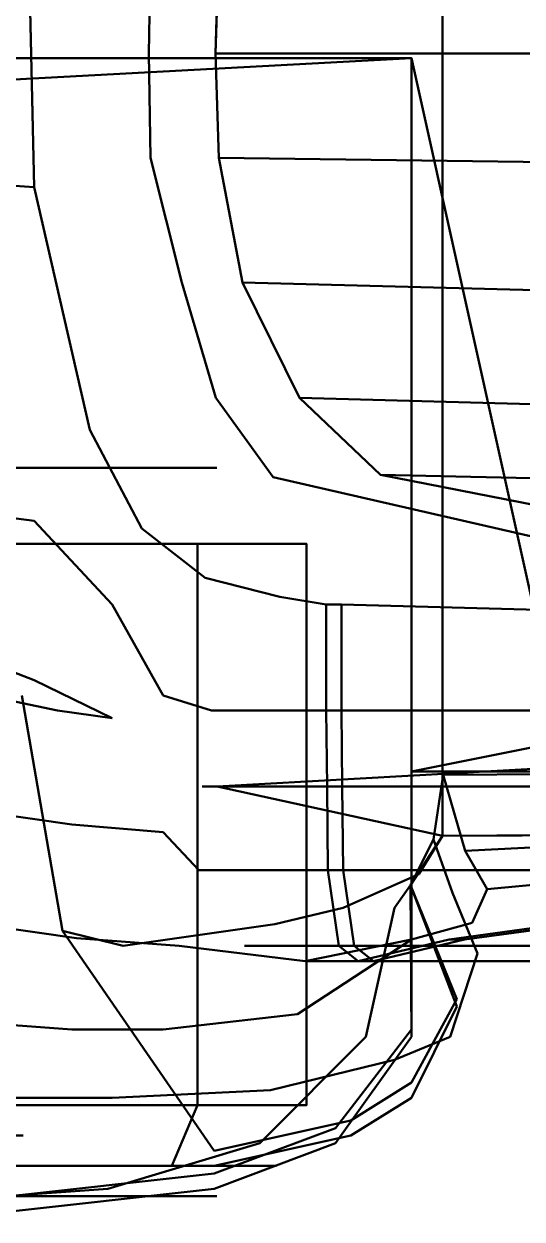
# Model space of a CAD drawing. Header units: inches. Extents: x 297.28 to 301.23, y -10.28 to -8.52.
# Drawn here: x 298.467 to 298.675, y -10.275 to -9.775 of the extents above; entities that cross this region are included whole.
import ezdxf

# ---------------------------------------------------------------- set-up
doc = ezdxf.new("R2010")
doc.units = ezdxf.units.IN
doc.header["$MEASUREMENT"] = 0
for name, color, linetype, lineweight in [('Ford-Butacas-3D', 5, 'CONTINUOUS', 50), ('Ford-chasis', 1, 'CONTINUOUS', 50), ('Ford-Fondo-3D', 6, 'CONTINUOUS', 50), ('Ford-gomas', 3, 'CONTINUOUS', 50), ('Ford-Plastic-Negro-3D', 6, 'CONTINUOUS', 50)]:
    doc.layers.add(name, color=color, linetype=linetype, lineweight=lineweight)

msp = doc.modelspace()

# ---------------------------------------------------------------- linework, layer by layer
at = {"layer": 'Ford-Butacas-3D'}
for points in [[(298.54824, -9.74427, 0.9114), (298.85621, -9.74025, 0.3874), (298.85475, -9.78782, 0.39068), (298.54678, -9.78782, 0.91468)], [(298.54824, -9.83138, 0.9114), (298.85621, -9.8354, 0.3874), (298.85475, -9.78782, 0.39068), (298.54678, -9.78782, 0.91468)], [(298.86742, -9.89166, 0.39339), (298.5582, -9.88362, 0.90087), (298.54824, -9.83138, 0.9114), (298.85621, -9.8354, 0.3874)], [(298.58206, -9.93184, 0.88049), (298.87862, -9.93988, 0.39938), (298.86742, -9.89166, 0.39339), (298.5582, -9.88362, 0.90087)], [(298.97562, -9.97202, 0.42818), (298.61588, -9.96399, 0.84958), (298.58206, -9.93184, 0.88049), (298.87862, -9.93988, 0.39938)], [(298.61588, -9.96399, 0.84958), (298.84183, -10.00819, 0.56003), (298.97735, -10.00819, 0.48963), (298.97562, -9.97202, 0.42818)]]:
    msp.add_3dface(points, dxfattribs=at)
at = {"layer": 'Ford-Butacas-3D', "invisible_edges": 5}
for points in [[(298.54824, -9.74427, 0.9114), (298.51962, -9.74427, 0.895), (298.51895, -9.78782, 0.89896), (298.54678, -9.78782, 0.91468)], [(298.54824, -9.83138, 0.9114), (298.51962, -9.83138, 0.895), (298.51895, -9.78782, 0.89896), (298.54678, -9.78782, 0.91468)], [(298.53275, -9.88362, 0.87494), (298.5582, -9.88362, 0.90087), (298.54824, -9.83138, 0.9114), (298.51962, -9.83138, 0.895)], [(298.58206, -9.93184, 0.88049), (298.54698, -9.93184, 0.8531), (298.53275, -9.88362, 0.87494), (298.5582, -9.88362, 0.90087)], [(298.57102, -9.96503, 0.81879), (298.61588, -9.96399, 0.84958), (298.58206, -9.93184, 0.88049), (298.54698, -9.93184, 0.8531)], [(298.84183, -10.00819, 0.56003), (298.75961, -10.00819, 0.54477), (298.57102, -9.96503, 0.81879), (298.61588, -9.96399, 0.84958)]]:
    msp.add_3dface(points, dxfattribs=at)
at = {"layer": 'Ford-chasis', "linetype": 'ByBlock'}
for points, invisible_edges in [([(298.46698, -9.66583, 0.8855), (298.47099, -9.84363, 0.85693), (298.42246, -9.84046, 0.8601), (298.42246, -9.66583, 0.8855)], 4), ([(298.46698, -9.66583, 0.8855), (298.46698, -9.66583, 0.85693), (298.47099, -9.84363, 0.83153), (298.47099, -9.84363, 0.85693)], 5), ([(298.47099, -9.84363, 0.85693), (298.47099, -9.98333, 0.80087), (298.42246, -9.97698, 0.81883), (298.42246, -9.84046, 0.8601)], 5), ([(298.47099, -9.84363, 0.85693), (298.47099, -9.84363, 0.83153), (298.49425, -9.94523, 0.79234), (298.49425, -9.94523, 0.81774)], 5), ([(298.47099, -9.98333, 0.80087), (298.47099, -9.84363, 0.85693), (298.49425, -9.94523, 0.81774), (298.50364, -10.01826, 0.78964)], 5), ([(298.49425, -9.94523, 0.79234), (298.49425, -9.94523, 0.81774), (298.51596, -9.98651, 0.79948), (298.51596, -9.98651, 0.77408)], 5), ([(298.49425, -9.94523, 0.81774), (298.50364, -10.01826, 0.78964), (298.5249, -10.05636, 0.78301), (298.51596, -9.98651, 0.79948)], 5), ([(298.47099, -10.05001, 0.77755), (298.47099, -9.98333, 0.80087), (298.42246, -9.97698, 0.81883), (298.42246, -10.03096, 0.79343)], 5), ([(298.47099, -9.98333, 0.80087), (298.47099, -10.05001, 0.77755), (298.50364, -10.06588, 0.77755), (298.50364, -10.01826, 0.78964)], 5), ([(298.51596, -9.98651, 0.79948), (298.54251, -10.00715, 0.78792), (298.5249, -10.05636, 0.78301)], 10), ([(298.51596, -9.98651, 0.79948), (298.51596, -9.98651, 0.77408), (298.54251, -10.00715, 0.76252), (298.54251, -10.00715, 0.78792)], 5), ([(298.54521, -10.06271, 0.78104), (298.5249, -10.05636, 0.78301), (298.54251, -10.00715, 0.78792), (298.57378, -10.01508, 0.784)], 10), ([(298.54251, -10.00715, 0.76252), (298.54251, -10.00715, 0.78792), (298.57378, -10.01508, 0.784), (298.57378, -10.01508, 0.7586)], 5), ([(298.59319, -10.01826, 0.7845), (298.59319, -10.06271, 0.7845), (298.54521, -10.06271, 0.78104), (298.57378, -10.01508, 0.784)], 4), ([(298.57378, -10.01508, 0.784), (298.57378, -10.01508, 0.7586), (298.59319, -10.01826, 0.7591), (298.59319, -10.01826, 0.7845)], 1), ([(298.50364, -10.06588, 0.77755), (298.50364, -10.01826, 0.78964), (298.5249, -10.05636, 0.78301), (298.5249, -10.11351, 0.77755)], 13), ([(298.83839, -10.06271, 0.79919), (298.83521, -10.02461, 0.79919), (298.59954, -10.01826, 0.7845), (298.59954, -10.06271, 0.7845)], 1), ([(298.59954, -10.01826, 0.7591), (298.59954, -10.01826, 0.7845), (298.83521, -10.02461, 0.79919), (298.83521, -10.02461, 0.77379)], 4), ([(298.42246, -10.03096, 0.79343), (298.47099, -10.05001, 0.77755), (298.48067, -10.06271, 0.79626), (298.43539, -10.05318, 0.81529)], 10), ([(298.48067, -10.06271, 0.79626), (298.50364, -10.06588, 0.77755), (298.47099, -10.05001, 0.77755)], 8), ([(298.48067, -10.06271, 0.79626), (298.43539, -10.05318, 0.81529), (298.44237, -10.10398, 0.82778), (298.48666, -10.11033, 0.80818)], 10), ([(298.5412, -10.09446, 0.77288), (298.5249, -10.11351, 0.77755), (298.5249, -10.05636, 0.78301), (298.54521, -10.06271, 0.78104)], 11), ([(298.5249, -10.11351, 0.77755), (298.48666, -10.11033, 0.80818), (298.48067, -10.06271, 0.79626), (298.50364, -10.06588, 0.77755)], 10), ([(298.5412, -10.09446, 0.77288), (298.59354, -10.09446, 0.7772), (298.59319, -10.06271, 0.7845), (298.54521, -10.06271, 0.78104)], 8), ([(298.59954, -10.06271, 0.7845), (298.83839, -10.06271, 0.79919), (298.83839, -10.09446, 0.79171), (298.59989, -10.09446, 0.7772)], 2), ([(298.63805, -10.11668, 0.24638), (298.64608, -10.13891, 0.28734), (298.6514, -10.12141, 0.30133), (298.64221, -10.08955, 0.2442)], 2), ([(298.69107, -10.11941, 0.28395), (298.68981, -10.08931, 0.2412), (298.64221, -10.08955, 0.2442), (298.6514, -10.12141, 0.30133)], 1), ([(298.5249, -10.11351, 0.77755), (298.53994, -10.12938, 0.76485), (298.5412, -10.09446, 0.77288), (298.5249, -10.11351, 0.77755)], 6), ([(298.59391, -10.12938, 0.7671), (298.53994, -10.12938, 0.76485), (298.5412, -10.09446, 0.77288), (298.59354, -10.09446, 0.7772)], 2), ([(298.83839, -10.09446, 0.79171), (298.59989, -10.09446, 0.7772), (298.60026, -10.12938, 0.7671), (298.83839, -10.12938, 0.77755)], 8), ([(298.48666, -10.11033, 0.80818), (298.44237, -10.10398, 0.82778), (298.44454, -10.15161, 0.83129), (298.48866, -10.15796, 0.81192)], 10), ([(298.48866, -10.15796, 0.81192), (298.48666, -10.11033, 0.80818), (298.5249, -10.11351, 0.77755), (298.53161, -10.16113, 0.77755)], 5), ([(298.55899, -10.16113, 0.73945), (298.53161, -10.16113, 0.77755), (298.5249, -10.11351, 0.77755), (298.53994, -10.12938, 0.76485)], 11), ([(298.62851, -10.13573, 0.25587), (298.62851, -10.13573, 0.25587), (298.63805, -10.11668, 0.24638), (298.64608, -10.13891, 0.28734)], 8), ([(298.69107, -10.11941, 0.28395), (298.69234, -10.13442, 0.3521), (298.66059, -10.13741, 0.35845), (298.6514, -10.12141, 0.30133)], 1), ([(298.64608, -10.13891, 0.28734), (298.65659, -10.16431, 0.35845), (298.66059, -10.13741, 0.35845), (298.6514, -10.12141, 0.30133)], 10), ([(298.55899, -10.16113, 0.73945), (298.59853, -10.16113, 0.73945), (298.59391, -10.12938, 0.7671), (298.53994, -10.12938, 0.76485)], 8), ([(298.60026, -10.12938, 0.7671), (298.83839, -10.12938, 0.77755), (298.83839, -10.16113, 0.7458), (298.60488, -10.16113, 0.73945)], 2), ([(298.62884, -10.19923, 0.35845), (298.62851, -10.13573, 0.25587), (298.62176, -10.14526, 0.26811), (298.60979, -10.19923, 0.35845)], 8), ([(298.64789, -10.18653, 0.35845), (298.62851, -10.13573, 0.25587), (298.64608, -10.13891, 0.28734), (298.65659, -10.16431, 0.35845)], 10), ([(298.62851, -10.13573, 0.25587), (298.64789, -10.18653, 0.35845), (298.62884, -10.19923, 0.35845), (298.62851, -10.13573, 0.25587)], 2), ([(298.69234, -10.13442, 0.3521), (298.66059, -10.13741, 0.35845), (298.65424, -10.15151, 0.5045), (298.69551, -10.15151, 0.5045)], 12), ([(298.65659, -10.16431, 0.35845), (298.64503, -10.19923, 0.5045), (298.65424, -10.15151, 0.5045), (298.66059, -10.13741, 0.35845)], 10), ([(298.48666, -10.19606, 0.80818), (298.44237, -10.19288, 0.82778), (298.44454, -10.15161, 0.83129), (298.48866, -10.15796, 0.81192)], 10), ([(298.83839, -10.16748, 0.70135), (298.70186, -10.15151, 0.5045), (298.65106, -10.15842, 0.5934), (298.61296, -10.16748, 0.70135)], 1), ([(298.64503, -10.19923, 0.5045), (298.62181, -10.20876, 0.5934), (298.62884, -10.15842, 0.5934), (298.65424, -10.15151, 0.5045)], 10), ([(298.69551, -10.15151, 0.5045), (298.65424, -10.15151, 0.5045), (298.62884, -10.15842, 0.5934), (298.64471, -10.15842, 0.5934)], 5), ([(298.48866, -10.15796, 0.81192), (298.48666, -10.19606, 0.80818), (298.5249, -10.19606, 0.77755), (298.53161, -10.16113, 0.77755)], 5), ([(298.5249, -10.19606, 0.77755), (298.58121, -10.18971, 0.70135), (298.58439, -10.16748, 0.70135), (298.53161, -10.16113, 0.77755)], 10), ([(298.58439, -10.16748, 0.70135), (298.53161, -10.16113, 0.77755), (298.55899, -10.16113, 0.73945)], 10), ([(298.60661, -10.16748, 0.70135), (298.58439, -10.16748, 0.70135), (298.55899, -10.16113, 0.73945), (298.59853, -10.16113, 0.73945)], 2), ([(298.62181, -10.20876, 0.5934), (298.56994, -10.22146, 0.70135), (298.58121, -10.18971, 0.70135), (298.62884, -10.15842, 0.5934)], 10), ([(298.58121, -10.18971, 0.70135), (298.62884, -10.15842, 0.5934), (298.62884, -10.15842, 0.5934), (298.58439, -10.16748, 0.70135)], 8), ([(298.62884, -10.15842, 0.5934), (298.64471, -10.15842, 0.5934), (298.60661, -10.16748, 0.70135), (298.58439, -10.16748, 0.70135)], 1), ([(298.83839, -10.16113, 0.7458), (298.60488, -10.16113, 0.73945), (298.61296, -10.16748, 0.70135), (298.83839, -10.16748, 0.70135)], 8), ([(298.62884, -10.22463, 0.5045), (298.64789, -10.18653, 0.35845), (298.65659, -10.16431, 0.35845), (298.64503, -10.19923, 0.5045)], 10), ([(298.56994, -10.22146, 0.70135), (298.50364, -10.22463, 0.77755), (298.5249, -10.19606, 0.77755), (298.58121, -10.18971, 0.70135)], 10), ([(298.62884, -10.22463, 0.5045), (298.64789, -10.18653, 0.35845), (298.62884, -10.19923, 0.35845), (298.59709, -10.24368, 0.5045)], 10), ([(298.48067, -10.22463, 0.79626), (298.43539, -10.22463, 0.81529), (298.44237, -10.19288, 0.82778), (298.48666, -10.19606, 0.80818)], 10), ([(298.5249, -10.19606, 0.77755), (298.48666, -10.19606, 0.80818), (298.48067, -10.22463, 0.79626), (298.50364, -10.22463, 0.77755)], 10), ([(298.62884, -10.19923, 0.35845), (298.59709, -10.24368, 0.5045), (298.56534, -10.24368, 0.5045), (298.60979, -10.19923, 0.35845)], 10), ([(298.60344, -10.24051, 0.5934), (298.62884, -10.22463, 0.5045), (298.64503, -10.19923, 0.5045), (298.62181, -10.20876, 0.5934)], 10), ([(298.54629, -10.25321, 0.70135), (298.60344, -10.24051, 0.5934), (298.62181, -10.20876, 0.5934), (298.56994, -10.22146, 0.70135)], 10), ([(298.42246, -10.25321, 0.79343), (298.47099, -10.25321, 0.77755), (298.48067, -10.22463, 0.79626), (298.43539, -10.22463, 0.81529)], 10), ([(298.47099, -10.25321, 0.77755), (298.54629, -10.25321, 0.70135), (298.56994, -10.22146, 0.70135), (298.50364, -10.22463, 0.77755)], 10), ([(298.48067, -10.22463, 0.79626), (298.50364, -10.22463, 0.77755), (298.47099, -10.25321, 0.77755)], 10), ([(298.60344, -10.24051, 0.5934), (298.62884, -10.22463, 0.5045), (298.59709, -10.24368, 0.5045), (298.54629, -10.26273, 0.5934)], 10), ([(298.54629, -10.25321, 0.70135), (298.60344, -10.24051, 0.5934), (298.54629, -10.26273, 0.5934), (298.4322, -10.27543, 0.70135)], 10), ([(298.59709, -10.24368, 0.5045), (298.54629, -10.26273, 0.5934), (298.50184, -10.26273, 0.5934), (298.56534, -10.24368, 0.5045)], 10), ([(298.4322, -10.27543, 0.70135), (298.47099, -10.25321, 0.77755), (298.42246, -10.25321, 0.79343), (298.33674, -10.27543, 0.73945)], 5), ([(298.54629, -10.25321, 0.70135), (298.47099, -10.25321, 0.77755), (298.4322, -10.27543, 0.70135)], 10), ([(298.54629, -10.26273, 0.5934), (298.4322, -10.27543, 0.70135), (298.41294, -10.26908, 0.66325), (298.50184, -10.26273, 0.5934)], 10)]:
    msp.add_3dface(points, dxfattribs=dict(at, invisible_edges=invisible_edges))
at = {"layer": 'Ford-chasis'}
for points, invisible_edges in [([(298.59709, -9.78966, 0.5045), (298.59709, -10.23733, 0.5045), (298.54629, -10.25638, 0.5934), (298.54629, -9.78966, 0.5934)], 5), ([(298.64187, -10.11506, 0.30133), (298.62851, -10.13573, 0.25905), (298.64789, -10.18336, 0.35845), (298.63201, -10.13106, 0.35845)], 4), ([(298.64789, -10.18336, 0.35845), (298.63201, -10.13106, 0.35845), (298.60026, -10.14516, 0.5045), (298.62884, -10.21828, 0.5045)], 5), ([(298.60026, -10.14516, 0.5045), (298.62884, -10.21828, 0.5045), (298.60344, -10.23416, 0.5934), (298.57169, -10.15207, 0.5934)], 5)]:
    msp.add_3dface(points, dxfattribs=dict(at, invisible_edges=invisible_edges))
for points in [[(298.62884, -10.08811, 0.2921), (298.62884, -9.78966, 0.35845), (298.62884, -9.78966, 0.24415), (298.69234, -10.07541, 0.2032)], [(300.08934, -10.08811, 0.2921), (300.05124, -10.07541, 0.2032), (298.69234, -10.07541, 0.2032), (298.62884, -10.08811, 0.2921)]]:
    msp.add_3dface(points, dxfattribs=at)
at = {"layer": 'Ford-Fondo-3D'}
for points, invisible_edges in [([(298.50819, -8.63078, 0.695), (298.50819, -10.16113, 0.695), (298.48279, -10.15478, 0.7331), (298.48279, -8.63713, 0.7331)], 5), ([(298.57169, -10.15207, 0.5934), (298.57169, -8.63985, 0.5934), (298.50819, -8.63078, 0.695), (298.50819, -10.16113, 0.695)], 5), ([(298.48279, -10.15478, 0.7331), (298.48279, -8.63713, 0.7331), (298.46583, -8.73556, 0.75407), (298.46583, -10.05636, 0.75407)], 5), ([(298.60026, -8.64676, 0.5045), (298.60026, -10.14516, 0.5045), (298.57169, -10.15207, 0.5934), (298.57169, -8.63985, 0.5934)], 5), ([(298.63201, -10.13106, 0.35845), (298.63201, -8.66086, 0.35845), (298.60026, -8.64676, 0.5045), (298.60026, -10.14516, 0.5045)], 5), ([(298.64187, -8.67686, 0.30133), (298.64187, -10.11506, 0.30133), (298.63201, -10.13106, 0.35845), (298.63201, -8.66086, 0.35845)], 4), ([(298.54755, -10.09446, 0.76653), (299.36664, -10.0489, 0.79609), (299.80994, -10.11013, 0.26161), (298.64187, -10.11506, 0.30133)], 2), ([(298.50819, -10.16113, 0.695), (298.54629, -10.24686, 0.69818), (298.54629, -10.24686, 0.69818), (298.48279, -10.15478, 0.7331)], 1), ([(298.60344, -10.23416, 0.5934), (298.57169, -10.15207, 0.5934), (298.50819, -10.16113, 0.695), (298.54629, -10.24686, 0.69818)], 5)]:
    msp.add_3dface(points, dxfattribs=dict(at, invisible_edges=invisible_edges))
msp.add_3dface([(298.64187, -8.67686, 0.30133), (298.64187, -10.11506, 0.30133), (299.80994, -10.11013, 0.26161), (299.80994, -8.68178, 0.26161)], dxfattribs=at)
at = {"layer": 'Ford-gomas'}
for points, invisible_edges in [([(298.43152, -9.96111, 0.58614), (298.39325, -9.96111, 0.53546), (298.45299, -9.96111, 0.46993), (298.50698, -9.96111, 0.50336)], 5), ([(298.50698, -9.96111, 0.18244), (298.45299, -9.96111, 0.21587), (298.39325, -9.96111, 0.15034), (298.43152, -9.96111, 0.09966)], 5), ([(298.53938, -9.99286, 0.16239), (298.50698, -9.96111, 0.18244), (298.43152, -9.96111, 0.09966), (298.45448, -9.99286, 0.06926)], 5), ([(298.45448, -9.99286, 0.61654), (298.43152, -9.96111, 0.58614), (298.50698, -9.96111, 0.50336), (298.53938, -9.99286, 0.52341)], 5), ([(298.50698, -9.96111, 0.50336), (298.45299, -9.96111, 0.46993), (298.48503, -9.96111, 0.38724), (298.54745, -9.96111, 0.39891)], 5), ([(298.54745, -9.96111, 0.28689), (298.48503, -9.96111, 0.29856), (298.45299, -9.96111, 0.21587), (298.50698, -9.96111, 0.18244)], 5), ([(298.54745, -9.96111, 0.39891), (298.48503, -9.96111, 0.38724), (298.48503, -9.96111, 0.29856), (298.54745, -9.96111, 0.28689)], 5), ([(298.53938, -9.99286, 0.52341), (298.50698, -9.96111, 0.50336), (298.54745, -9.96111, 0.39891), (298.5849, -9.99286, 0.40591)], 5), ([(298.5849, -9.99286, 0.27989), (298.54745, -9.96111, 0.28689), (298.50698, -9.96111, 0.18244), (298.53938, -9.99286, 0.16239)], 5), ([(298.5849, -9.99286, 0.40591), (298.54745, -9.96111, 0.39891), (298.54745, -9.96111, 0.28689), (298.5849, -9.99286, 0.27989)], 5), ([(298.52858, -10.25321, 0.16907), (298.53938, -10.22781, 0.16239), (298.45448, -10.22781, 0.06926), (298.44683, -10.25321, 0.07939)], 5), ([(298.44683, -10.25321, 0.60641), (298.45448, -10.22781, 0.61654), (298.53938, -10.22781, 0.52341), (298.52858, -10.25321, 0.51673)], 1), ([(298.52858, -10.25321, 0.51673), (298.53938, -10.22781, 0.52341), (298.5849, -10.22781, 0.40591), (298.57241, -10.25321, 0.40357)], 4), ([(298.57241, -10.25321, 0.28223), (298.5849, -10.22781, 0.27989), (298.53938, -10.22781, 0.16239), (298.52858, -10.25321, 0.16907)], 5), ([(298.57241, -10.25321, 0.40357), (298.5849, -10.22781, 0.40591), (298.5849, -10.22781, 0.27989), (298.57241, -10.25321, 0.28223)], 5), ([(298.4368, -10.24051, 0.4599), (298.44759, -10.25321, 0.46659), (298.47879, -10.25321, 0.38607), (298.4663, -10.24051, 0.38374)], 5), ([(298.4663, -10.24051, 0.30206), (298.47879, -10.25321, 0.29973), (298.44759, -10.25321, 0.21921), (298.4368, -10.24051, 0.2259)], 5), ([(298.4663, -10.24051, 0.38374), (298.47879, -10.25321, 0.38607), (298.47879, -10.25321, 0.29973), (298.4663, -10.24051, 0.30206)], 5), ([(298.38943, -10.25321, 0.53039), (298.40856, -10.26591, 0.55573), (298.47459, -10.26591, 0.4833), (298.44759, -10.25321, 0.46659)], 5), ([(298.44759, -10.25321, 0.21921), (298.47459, -10.26591, 0.2025), (298.40856, -10.26591, 0.13007), (298.38943, -10.25321, 0.15541)], 5), ([(298.43152, -10.26591, 0.58614), (298.44683, -10.25321, 0.60641), (298.52858, -10.25321, 0.51673), (298.50698, -10.26591, 0.50336)], 5), ([(298.50698, -10.26591, 0.18244), (298.52858, -10.25321, 0.16907), (298.44683, -10.25321, 0.07939), (298.43152, -10.26591, 0.09966)], 5), ([(298.44759, -10.25321, 0.46659), (298.47459, -10.26591, 0.4833), (298.51, -10.26591, 0.39191), (298.47879, -10.25321, 0.38607)], 5), ([(298.47879, -10.25321, 0.29973), (298.51, -10.26591, 0.29389), (298.47459, -10.26591, 0.2025), (298.44759, -10.25321, 0.21921)], 5), ([(298.47879, -10.25321, 0.38607), (298.51, -10.26591, 0.39191), (298.51, -10.26591, 0.29389), (298.47879, -10.25321, 0.29973)], 5), ([(298.50698, -10.26591, 0.50336), (298.52858, -10.25321, 0.51673), (298.57241, -10.25321, 0.40357), (298.54745, -10.26591, 0.39891)], 5), ([(298.54745, -10.26591, 0.28689), (298.57241, -10.25321, 0.28223), (298.52858, -10.25321, 0.16907), (298.50698, -10.26591, 0.18244)], 5), ([(298.54745, -10.26591, 0.39891), (298.57241, -10.25321, 0.40357), (298.57241, -10.25321, 0.28223), (298.54745, -10.26591, 0.28689)], 5), ([(298.40856, -10.26591, 0.55573), (298.43152, -10.26591, 0.58614), (298.50698, -10.26591, 0.50336), (298.47459, -10.26591, 0.4833)], 5), ([(298.47459, -10.26591, 0.2025), (298.50698, -10.26591, 0.18244), (298.43152, -10.26591, 0.09966), (298.40856, -10.26591, 0.13007)], 5), ([(298.47459, -10.26591, 0.4833), (298.50698, -10.26591, 0.50336), (298.54745, -10.26591, 0.39891), (298.51, -10.26591, 0.39191)], 5), ([(298.51, -10.26591, 0.29389), (298.54745, -10.26591, 0.28689), (298.50698, -10.26591, 0.18244), (298.47459, -10.26591, 0.2025)], 5), ([(298.51, -10.26591, 0.39191), (298.54745, -10.26591, 0.39891), (298.54745, -10.26591, 0.28689), (298.51, -10.26591, 0.29389)], 5)]:
    msp.add_3dface(points, dxfattribs=dict(at, invisible_edges=invisible_edges))
for points in [[(298.53938, -10.22781, 0.16239), (298.53938, -9.99286, 0.16239), (298.45448, -9.99286, 0.06926), (298.45448, -10.22781, 0.06926)], [(298.45448, -10.22781, 0.61654), (298.45448, -9.99286, 0.61654), (298.53938, -9.99286, 0.52341), (298.53938, -10.22781, 0.52341)], [(298.53938, -10.22781, 0.52341), (298.53938, -9.99286, 0.52341), (298.5849, -9.99286, 0.40591), (298.5849, -10.22781, 0.40591)], [(298.5849, -10.22781, 0.27989), (298.5849, -9.99286, 0.27989), (298.53938, -9.99286, 0.16239), (298.53938, -10.22781, 0.16239)], [(298.5849, -10.22781, 0.40591), (298.5849, -9.99286, 0.40591), (298.5849, -9.99286, 0.27989), (298.5849, -10.22781, 0.27989)]]:
    msp.add_3dface(points, dxfattribs=at)
at = {"layer": 'Ford-Plastic-Negro-3D'}
for points, invisible_edges in [([(298.62884, -9.78966, 0.35845), (298.62884, -9.78966, 0.24415), (297.80334, -9.83411, 0.3048), (297.82085, -9.79283, 0.38594)], 8), ([(297.84461, -9.79283, 0.5045), (298.59709, -9.78966, 0.5045), (298.62884, -9.78966, 0.35845), (297.82085, -9.79283, 0.38594)], 5), ([(298.54629, -9.78966, 0.5934), (297.93943, -9.79283, 0.63964), (297.84461, -9.79283, 0.5045), (298.59709, -9.78966, 0.5045)], 5), ([(298.03652, -9.79125, 0.70306), (298.4322, -9.78966, 0.70135), (298.54629, -9.78966, 0.5934), (297.93943, -9.79283, 0.63964)], 5), ([(298.54629, -10.25638, 0.5934), (298.54629, -9.78966, 0.5934), (298.4322, -9.78966, 0.70135), (298.4322, -10.26908, 0.70135)], 5), ([(298.62884, -10.19606, 0.35845), (298.62884, -9.78966, 0.35845), (298.59709, -9.78966, 0.5045), (298.59709, -10.23733, 0.5045)], 4)]:
    msp.add_3dface(points, dxfattribs=dict(at, invisible_edges=invisible_edges))
for points in [[(298.59319, -10.01826, 0.7845), (298.59954, -10.01826, 0.7845), (298.59954, -10.06271, 0.7845), (298.59319, -10.06271, 0.7845)], [(298.59954, -10.01826, 0.7591), (298.59319, -10.01826, 0.7591), (298.59319, -10.01826, 0.7845), (298.59954, -10.01826, 0.7845)], [(298.59954, -10.06271, 0.7845), (298.59319, -10.06271, 0.7845), (298.59354, -10.09446, 0.7772), (298.59989, -10.09446, 0.7772)], [(298.59354, -10.09446, 0.7772), (298.59989, -10.09446, 0.7772), (298.60026, -10.12938, 0.7671), (298.59391, -10.12938, 0.7671)], [(298.60026, -10.12938, 0.7671), (298.59391, -10.12938, 0.7671), (298.59853, -10.16113, 0.73945), (298.60488, -10.16113, 0.73945)], [(298.64471, -10.15842, 0.5934), (298.65106, -10.15842, 0.5934), (298.70186, -10.15151, 0.5045), (298.69551, -10.15151, 0.5045)], [(298.59853, -10.16113, 0.73945), (298.60488, -10.16113, 0.73945), (298.61296, -10.16748, 0.70135), (298.60661, -10.16748, 0.70135)], [(298.61296, -10.16748, 0.70135), (298.60661, -10.16748, 0.70135), (298.64471, -10.15842, 0.5934), (298.65106, -10.15842, 0.5934)]]:
    msp.add_3dface(points, dxfattribs=at)

doc.saveas('drawing.dxf')
